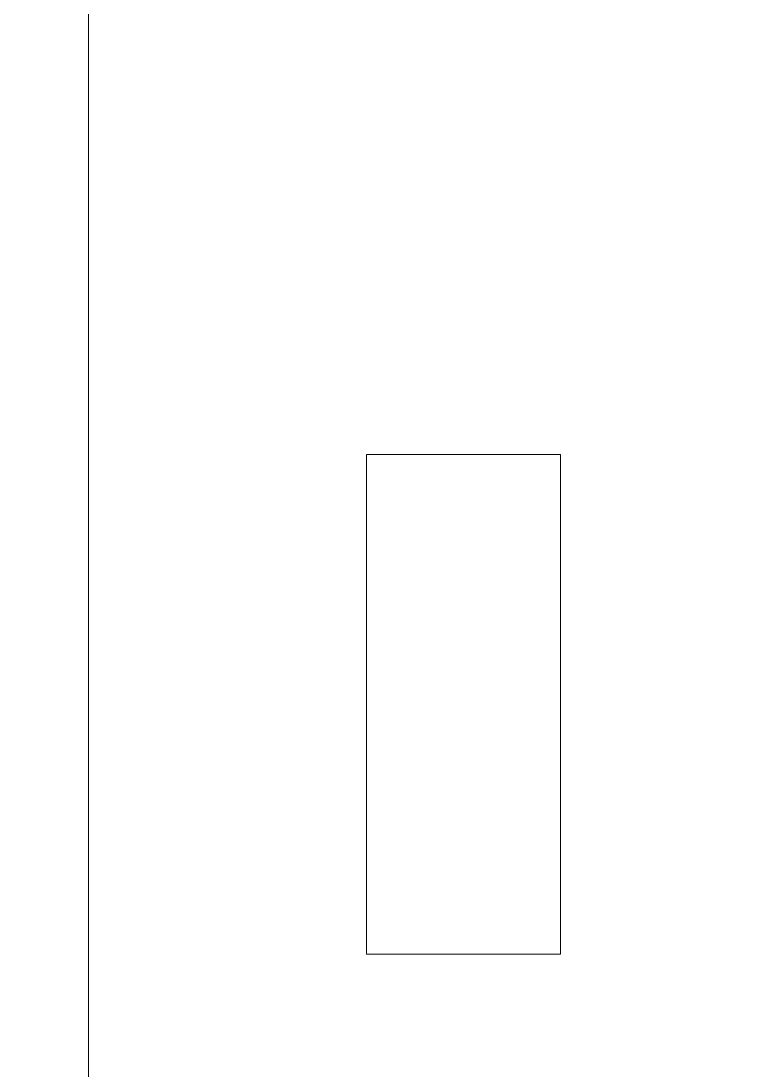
# Model space of a CAD drawing. Header units: millimetres. Extents: x 1 to 3601, y 1 to 1248.
# Drawn here: x 1438.94 to 1450.67, y 1006.08 to 1022.87 of the extents above; entities that cross this region are included whole.
import ezdxf

# ---------------------------------------------------------------- set-up
doc = ezdxf.new("R2010")
doc.units = ezdxf.units.MM
doc.layers.get('0').update_dxf_attribs({"lineweight": 5})
doc.layers.add('TALL 1', color=4, linetype='Continuous', lineweight=5)

msp = doc.modelspace()

# ---------------------------------------------------------------- linework, layer by layer
at = {"lineweight": 9}
msp.add_open_spline([(1450.023, 935.326), (1450.023, 935.326), (1450.023, 935.09), (1450.023, 935.09), (1450.023, 935.09), (1450.023, 936.784), (1450.453, 938.55), (1451.273, 940.031), (1451.273, 940.031), (1451.273, 940.031), (1451.295, 940.047), (1451.295, 940.047), (1451.295, 940.047), (1452.91, 941.494), (1453.926, 943.597), (1453.926, 945.936), (1453.926, 945.936), (1453.926, 948.18), (1453.19, 949.94), (1452.035, 951.215), (1452.035, 951.215), (1452.035, 951.215), (1452.023, 951.081), (1452.023, 951.081), (1452.023, 951.081), (1452.023, 951.081), (1452.023, 1025.936), (1452.023, 1025.936), (1452.023, 1025.936), (1452.023, 1029.25), (1449.336, 1031.936), (1446.023, 1031.936), (1446.023, 1031.936), (1442.709, 1031.936), (1440.023, 1029.25), (1440.023, 1025.936), (1440.023, 1025.936), (1440.023, 1025.936), (1440.023, 951.081), (1440.023, 951.081), (1440.023, 951.081), (1440.023, 951.081), (1439.998, 951.201), (1439.998, 951.201), (1439.998, 951.201), (1438.85, 949.927), (1438.119, 948.172), (1438.119, 945.936), (1438.119, 945.936), (1438.119, 943.593), (1439.138, 941.488), (1440.758, 940.041), (1440.758, 940.041), (1440.758, 940.041), (1440.773, 940.031), (1440.773, 940.031), (1440.773, 940.031), (1441.593, 938.55), (1442.023, 936.784), (1442.023, 935.09), (1442.023, 935.09), (1442.023, 935.09), (1442.023, 935.326), (1442.023, 935.326), (1442.023, 935.326), (1442.023, 935.326), (1442.023, 932.563), (1442.023, 932.563), (1442.023, 932.563), (1442.023, 931.134), (1442.785, 929.813), (1444.023, 929.099), (1444.023, 929.099), (1445.26, 928.384), (1446.785, 928.384), (1448.023, 929.099), (1448.023, 929.099), (1449.26, 929.813), (1450.023, 931.134), (1450.023, 932.563), (1450.023, 932.563), (1450.023, 932.563), (1450.023, 935.326), (1450.023, 935.326)], degree=3, knots=[0, 0, 0, 0, 0.045455, 0.045455, 0.045455, 0.045455, 0.090909, 0.090909, 0.090909, 0.090909, 0.136364, 0.136364, 0.136364, 0.136364, 0.181818, 0.181818, 0.181818, 0.181818, 0.227273, 0.227273, 0.227273, 0.227273, 0.272727, 0.272727, 0.272727, 0.272727, 0.318182, 0.318182, 0.318182, 0.318182, 0.363636, 0.363636, 0.363636, 0.363636, 0.409091, 0.409091, 0.409091, 0.409091, 0.454545, 0.454545, 0.454545, 0.454545, 0.5, 0.5, 0.5, 0.5, 0.545455, 0.545455, 0.545455, 0.545455, 0.590909, 0.590909, 0.590909, 0.590909, 0.636364, 0.636364, 0.636364, 0.636364, 0.681818, 0.681818, 0.681818, 0.681818, 0.727273, 0.727273, 0.727273, 0.727273, 0.772727, 0.772727, 0.772727, 0.772727, 0.818182, 0.818182, 0.818182, 0.818182, 0.863636, 0.863636, 0.863636, 0.863636, 0.909091, 0.909091, 0.909091, 0.909091, 1, 1, 1, 1], dxfattribs=at)
at = {"layer": 'TALL 1', "lineweight": 9}
msp.add_open_spline([(1444.523, 1015.936), (1444.523, 1015.936), (1444.473, 1015.936), (1444.473, 1015.936), (1444.473, 1015.936), (1444.473, 1015.936), (1444.473, 1007.936), (1444.473, 1007.936), (1444.473, 1007.936), (1444.473, 1007.936), (1444.523, 1007.936), (1444.523, 1007.936), (1444.523, 1007.936), (1444.523, 1007.936), (1447.523, 1007.936), (1447.523, 1007.936), (1447.523, 1007.936), (1447.523, 1007.936), (1447.573, 1007.936), (1447.573, 1007.936), (1447.573, 1007.936), (1447.573, 1007.936), (1447.573, 1015.936), (1447.573, 1015.936), (1447.573, 1015.936), (1447.573, 1015.936), (1447.523, 1015.936), (1447.523, 1015.936), (1447.523, 1015.936), (1447.523, 1015.936), (1444.523, 1015.936), (1444.523, 1015.936)], degree=3, knots=[0, 0, 0, 0, 0.111111, 0.111111, 0.111111, 0.111111, 0.222222, 0.222222, 0.222222, 0.222222, 0.333333, 0.333333, 0.333333, 0.333333, 0.444444, 0.444444, 0.444444, 0.444444, 0.555556, 0.555556, 0.555556, 0.555556, 0.666667, 0.666667, 0.666667, 0.666667, 0.777778, 0.777778, 0.777778, 0.777778, 1, 1, 1, 1], dxfattribs=at)

doc.saveas('drawing.dxf')
